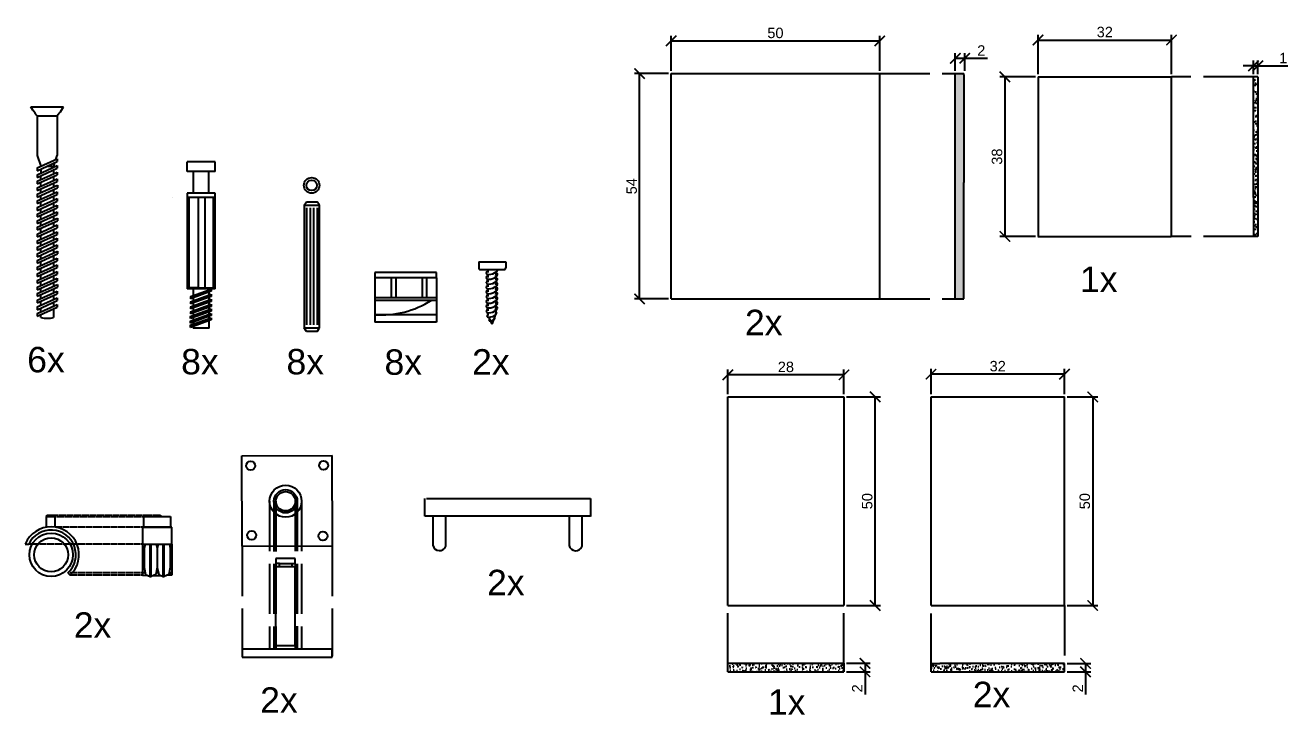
# Model space of a CAD drawing. Header units: inches. Extents: x 69 to 395, y 131 to 492.
# Drawn here: x 77.1 to 379.9, y 131.2 to 296.4 of the extents above; entities that cross this region are included whole.
import ezdxf

# ---------------------------------------------------------------- set-up
doc = ezdxf.new("R2010")
doc.units = ezdxf.units.IN
doc.header["$MEASUREMENT"] = 0
doc.linetypes.add('ACAD_ISO02W100', pattern=[15, 12, -3])
for name, color, linetype in [('Chiodi', 1, 'Continuous'), ('LINE', 3, 'ACAD_ISO02W100'), ('Oltedal', 7, 'Continuous'), ('Quote', 4, 'Continuous')]:
    doc.layers.add(name, color=color, linetype=linetype)
doc.styles.get("Standard").update_dxf_attribs({"font": 'Arial.ttf'})
doc.dimstyles.new('ISO-25', dxfattribs={"dimtxt": 2.5, "dimasz": 2.5, "dimexe": 1.25, "dimexo": 0.625, "dimtad": 1, "dimdec": 0, "dimtxsty": 'Standard', "dimblk": 'ARCHTICK', "dimblk1": 'ARCHTICK', "dimblk2": 'ARCHTICK', "dimcen": 2.5, "dimadec": 0, "dimazin": 0, "dimtfac": 1, "dimtdec": 0, "dimtmove": 0, "dimatfit": 3, "dimfxl": 1, "dimarcsym": 1})
pattern_1 = [(50, (0, 0), (2.1517805, -0.1882564), [0.225, -2.475]), (355, (0, 0), (-0.416254, 2.256576), [0.18, -1.98]), (100.45144, (0.1793, -0.0157), (1.735527, 2.06832), [0.191221, -2.103426]), (46.1842, (0, 0.6), (3.201724, -0.496558), [0.3375, -3.7125]), (96.6356, (0.2668, 0.5586), (2.803986, 2.922356), [0.28683, -3.155141]), (351.1842, (0, 0.6), (2.803986, 2.922356), [0.27, -2.97]), (21, (0.3, 0.45), (1.790721, -1.207857), [0.225, -2.475]), (326, (0.3, 0.45), (0.729946, 2.17545), [0.18, -1.98]), (71.45144, (0.4492, 0.3493), (2.520667, 0.967593), [0.191221, -2.103426]), (37.5, (0, 0), (0.0364796, 0.9986816), [0, -1.956, 0, -2.01, 0, -1.9875]), (7.5, (0, 0), (0.7892086, 1.1832351), [0, -1.146, 0, -1.911, 0, -0.7575]), (327.5, (-0.669, 0), (1.6014673, -0.0676646), [0, -0.75, 0, -2.34, 0, -3.105]), (317.5, (-0.969, 0), (1.7495585, 0.300315), [0, -0.975, 0, -1.554, 0, -2.205])]

# ---------------------------------------------------------------- blocks, each defined once
blk = doc.blocks.new('_ArchTick')
at = {"color": 0, "linetype": 'ByBlock', "const_width": 0.15}
blk.add_lwpolyline([(-0.5, -0.5), (0.5, 0.5)], dxfattribs=at)
blk = doc.blocks.new('*D107')
at = {"layer": 'Defpoints', "color": 0, "transparency": 16777216}
for p in [(372.68, 286.72), (371.65, 284.09), (372.68, 284.09)]:
    blk.add_point(p, dxfattribs=at)
at = {"layer": 'Quote', "color": 0, "lineweight": -2, "transparency": 16777216}
for p, q in [((371.65, 284.72), (371.65, 287.97)), ((372.68, 284.72), (372.68, 287.97)), ((371.65, 286.72), (369.15, 286.72)), ((371.65, 286.72), (372.68, 286.72)), ((372.68, 286.72), (379.85, 286.72))]:
    blk.add_line(p, q, dxfattribs=at)
at = {"layer": 'Quote', "color": 0, "lineweight": -2, "transparency": 16777216, "xscale": 2.5, "yscale": 2.5, "zscale": 2.5}
blk.add_blockref('_ArchTick', (371.65, 286.72), dxfattribs=at)
at = {"layer": 'Quote', "color": 0, "lineweight": -2, "transparency": 16777216, "xscale": 2.5, "yscale": 2.5, "zscale": 2.5, "rotation": 180}
blk.add_blockref('_ArchTick', (372.68, 286.72), dxfattribs=at)
at = {"layer": 'Quote', "color": 0, "transparency": 16777216, "insert": (378.76, 288.6), "char_height": 2.5, "attachment_point": 5}
blk.add_mtext('1', dxfattribs=at)
blk = doc.blocks.new('*D108')
at = {"layer": 'Defpoints', "color": 0, "transparency": 16777216}
for p in [(273.44, 143.54), (273.44, 141.49), (278.49, 141.49)]:
    blk.add_point(p, dxfattribs=at)
at = {"layer": 'Quote', "color": 0, "lineweight": -2, "transparency": 16777216}
for p, q in [((274.06, 143.54), (279.74, 143.54)), ((278.49, 143.54), (278.49, 141.49)), ((274.06, 141.49), (279.74, 141.49)), ((278.49, 141.49), (278.49, 136.06))]:
    blk.add_line(p, q, dxfattribs=at)
at = {"layer": 'Quote', "color": 0, "lineweight": -2, "transparency": 16777216, "xscale": 2.5, "yscale": 2.5, "zscale": 2.5}
for p, rotation in [((278.49, 143.54), 90), ((278.49, 141.49), 270)]:
    blk.add_blockref('_ArchTick', p, dxfattribs=dict(at, rotation=rotation))
at = {"layer": 'Quote', "color": 0, "transparency": 16777216, "insert": (276.62, 137.52), "char_height": 2.5, "attachment_point": 5, "rotation": 90}
blk.add_mtext('2', dxfattribs=at)
blk = doc.blocks.new('*D109')
at = {"layer": 'Defpoints', "color": 0, "transparency": 16777216}
for p in [(326.31, 143.51), (326.31, 141.49), (331.37, 141.49)]:
    blk.add_point(p, dxfattribs=at)
at = {"layer": 'Quote', "color": 0, "lineweight": -2, "transparency": 16777216}
for p, q in [((326.93, 143.51), (332.62, 143.51)), ((331.37, 143.51), (331.37, 141.49)), ((326.93, 141.49), (332.62, 141.49)), ((331.37, 141.49), (331.37, 136.06))]:
    blk.add_line(p, q, dxfattribs=at)
at = {"layer": 'Quote', "color": 0, "lineweight": -2, "transparency": 16777216, "xscale": 2.5, "yscale": 2.5, "zscale": 2.5}
for p, rotation in [((331.37, 143.51), 90), ((331.37, 141.49), 270)]:
    blk.add_blockref('_ArchTick', p, dxfattribs=dict(at, rotation=rotation))
at = {"layer": 'Quote', "color": 0, "transparency": 16777216, "insert": (329.5, 137.52), "char_height": 2.5, "attachment_point": 5, "rotation": 90}
blk.add_mtext('2', dxfattribs=at)
blk = doc.blocks.new('*D110')
at = {"layer": 'Defpoints', "color": 0, "transparency": 16777216}
for p in [(273.44, 207.39), (280.91, 207.39), (273.44, 157.39)]:
    blk.add_point(p, dxfattribs=at)
at = {"layer": 'Quote', "color": 0, "lineweight": -2, "transparency": 16777216}
for p, q in [((274.06, 207.39), (282.16, 207.39)), ((280.91, 157.39), (280.91, 207.39)), ((274.06, 157.39), (282.16, 157.39))]:
    blk.add_line(p, q, dxfattribs=at)
at = {"layer": 'Quote', "color": 0, "lineweight": -2, "transparency": 16777216, "xscale": 2.5, "yscale": 2.5, "zscale": 2.5}
for p, rotation in [((280.91, 207.39), 90), ((280.91, 157.39), 270)]:
    blk.add_blockref('_ArchTick', p, dxfattribs=dict(at, rotation=rotation))
at = {"layer": 'Quote', "color": 0, "transparency": 16777216, "insert": (279.02, 182.39), "char_height": 2.5, "attachment_point": 5, "rotation": 90}
blk.add_mtext('50', dxfattribs=at)
blk = doc.blocks.new('*D111')
at = {"layer": 'Defpoints', "color": 0, "transparency": 16777216}
for p in [(326.31, 207.39), (326.31, 157.39), (333.08, 157.39)]:
    blk.add_point(p, dxfattribs=at)
at = {"layer": 'Quote', "color": 0, "lineweight": -2, "transparency": 16777216}
for p, q in [((326.93, 207.39), (334.33, 207.39)), ((333.08, 207.39), (333.08, 157.39)), ((326.93, 157.39), (334.33, 157.39))]:
    blk.add_line(p, q, dxfattribs=at)
at = {"layer": 'Quote', "color": 0, "lineweight": -2, "transparency": 16777216, "xscale": 2.5, "yscale": 2.5, "zscale": 2.5}
for p, rotation in [((333.08, 207.39), 90), ((333.08, 157.39), 270)]:
    blk.add_blockref('_ArchTick', p, dxfattribs=dict(at, rotation=rotation))
at = {"layer": 'Quote', "color": 0, "transparency": 16777216, "insert": (331.19, 182.39), "char_height": 2.5, "attachment_point": 5, "rotation": 90}
blk.add_mtext('50', dxfattribs=at)
blk = doc.blocks.new('*D112')
at = {"layer": 'Defpoints', "color": 0, "transparency": 16777216}
for p in [(245.58, 212.67), (245.58, 207.39), (273.44, 207.39)]:
    blk.add_point(p, dxfattribs=at)
at = {"layer": 'Quote', "color": 0, "lineweight": -2, "transparency": 16777216}
for p, q in [((245.58, 208.01), (245.58, 213.92)), ((273.44, 212.67), (245.58, 212.67)), ((273.44, 208.01), (273.44, 213.92))]:
    blk.add_line(p, q, dxfattribs=at)
at = {"layer": 'Quote', "color": 0, "lineweight": -2, "transparency": 16777216, "xscale": 2.5, "yscale": 2.5, "zscale": 2.5, "rotation": 180}
blk.add_blockref('_ArchTick', (245.58, 212.67), dxfattribs=at)
at = {"layer": 'Quote', "color": 0, "lineweight": -2, "transparency": 16777216, "xscale": 2.5, "yscale": 2.5, "zscale": 2.5}
blk.add_blockref('_ArchTick', (273.44, 212.67), dxfattribs=at)
at = {"layer": 'Quote', "color": 0, "transparency": 16777216, "insert": (259.51, 214.56), "char_height": 2.5, "attachment_point": 5}
blk.add_mtext('28', dxfattribs=at)
blk = doc.blocks.new('*D113')
at = {"layer": 'Defpoints', "color": 0, "transparency": 16777216}
for p in [(294.31, 212.84), (294.31, 207.39), (326.31, 207.39)]:
    blk.add_point(p, dxfattribs=at)
at = {"layer": 'Quote', "color": 0, "lineweight": -2, "transparency": 16777216}
for p, q in [((294.31, 208.01), (294.31, 214.09)), ((326.31, 212.84), (294.31, 212.84)), ((326.31, 208.01), (326.31, 214.09))]:
    blk.add_line(p, q, dxfattribs=at)
at = {"layer": 'Quote', "color": 0, "lineweight": -2, "transparency": 16777216, "xscale": 2.5, "yscale": 2.5, "zscale": 2.5, "rotation": 180}
blk.add_blockref('_ArchTick', (294.31, 212.84), dxfattribs=at)
at = {"layer": 'Quote', "color": 0, "lineweight": -2, "transparency": 16777216, "xscale": 2.5, "yscale": 2.5, "zscale": 2.5}
blk.add_blockref('_ArchTick', (326.31, 212.84), dxfattribs=at)
at = {"layer": 'Quote', "color": 0, "transparency": 16777216, "insert": (310.31, 214.74), "char_height": 2.5, "attachment_point": 5}
blk.add_mtext('32', dxfattribs=at)
blk = doc.blocks.new('*D114')
at = {"layer": 'Defpoints', "color": 0, "transparency": 16777216}
for p in [(302.4, 288.53), (300.13, 284.88), (302.4, 284.88)]:
    blk.add_point(p, dxfattribs=at)
at = {"layer": 'Quote', "color": 0, "lineweight": -2, "transparency": 16777216}
for p, q in [((300.13, 285.51), (300.13, 289.78)), ((300.13, 288.53), (302.4, 288.53)), ((302.4, 285.51), (302.4, 289.78)), ((302.4, 288.53), (307.82, 288.53))]:
    blk.add_line(p, q, dxfattribs=at)
at = {"layer": 'Quote', "color": 0, "lineweight": -2, "transparency": 16777216, "xscale": 2.5, "yscale": 2.5, "zscale": 2.5, "rotation": 180}
blk.add_blockref('_ArchTick', (300.13, 288.53), dxfattribs=at)
at = {"layer": 'Quote', "color": 0, "lineweight": -2, "transparency": 16777216, "xscale": 2.5, "yscale": 2.5, "zscale": 2.5}
blk.add_blockref('_ArchTick', (302.4, 288.53), dxfattribs=at)
at = {"layer": 'Quote', "color": 0, "transparency": 16777216, "insert": (306.36, 290.4), "char_height": 2.5, "attachment_point": 5}
blk.add_mtext('2', dxfattribs=at)
blk = doc.blocks.new('*D115')
at = {"layer": 'Defpoints', "color": 0, "transparency": 16777216}
for p in [(224.43, 284.88), (232, 284.88), (232, 230.88)]:
    blk.add_point(p, dxfattribs=at)
at = {"layer": 'Quote', "color": 0, "lineweight": -2, "transparency": 16777216}
for p, q in [((231.37, 284.88), (223.18, 284.88)), ((224.43, 230.88), (224.43, 284.88)), ((231.37, 230.88), (223.18, 230.88))]:
    blk.add_line(p, q, dxfattribs=at)
at = {"layer": 'Quote', "color": 0, "lineweight": -2, "transparency": 16777216, "xscale": 2.5, "yscale": 2.5, "zscale": 2.5}
for p, rotation in [((224.43, 284.88), 90), ((224.43, 230.88), 270)]:
    blk.add_blockref('_ArchTick', p, dxfattribs=dict(at, rotation=rotation))
at = {"layer": 'Quote', "color": 0, "transparency": 16777216, "insert": (222.54, 257.88), "char_height": 2.5, "attachment_point": 5, "rotation": 90}
blk.add_mtext('54', dxfattribs=at)
blk = doc.blocks.new('*D116')
at = {"layer": 'Defpoints', "color": 0, "transparency": 16777216}
for p in [(282, 292.7), (232, 284.88), (282, 284.88)]:
    blk.add_point(p, dxfattribs=at)
at = {"layer": 'Quote', "color": 0, "lineweight": -2, "transparency": 16777216}
for p, q in [((232, 285.51), (232, 293.95)), ((282, 285.51), (282, 293.95)), ((232, 292.7), (282, 292.7))]:
    blk.add_line(p, q, dxfattribs=at)
at = {"layer": 'Quote', "color": 0, "lineweight": -2, "transparency": 16777216, "xscale": 2.5, "yscale": 2.5, "zscale": 2.5, "rotation": 180}
blk.add_blockref('_ArchTick', (232, 292.7), dxfattribs=at)
at = {"layer": 'Quote', "color": 0, "lineweight": -2, "transparency": 16777216, "xscale": 2.5, "yscale": 2.5, "zscale": 2.5}
blk.add_blockref('_ArchTick', (282, 292.7), dxfattribs=at)
at = {"layer": 'Quote', "color": 0, "transparency": 16777216, "insert": (257, 294.59), "char_height": 2.5, "attachment_point": 5}
blk.add_mtext('50', dxfattribs=at)
blk = doc.blocks.new('*D117')
at = {"layer": 'Defpoints', "color": 0, "transparency": 16777216}
for p in [(351.98, 292.91), (319.98, 284.09), (351.98, 284.09)]:
    blk.add_point(p, dxfattribs=at)
at = {"layer": 'Quote', "color": 0, "lineweight": -2, "transparency": 16777216}
for p, q in [((319.98, 284.72), (319.98, 294.16)), ((351.98, 284.72), (351.98, 294.16)), ((319.98, 292.91), (351.98, 292.91))]:
    blk.add_line(p, q, dxfattribs=at)
at = {"layer": 'Quote', "color": 0, "lineweight": -2, "transparency": 16777216, "xscale": 2.5, "yscale": 2.5, "zscale": 2.5, "rotation": 180}
blk.add_blockref('_ArchTick', (319.98, 292.91), dxfattribs=at)
at = {"layer": 'Quote', "color": 0, "lineweight": -2, "transparency": 16777216, "xscale": 2.5, "yscale": 2.5, "zscale": 2.5}
blk.add_blockref('_ArchTick', (351.98, 292.91), dxfattribs=at)
at = {"layer": 'Quote', "color": 0, "transparency": 16777216, "insert": (335.98, 294.81), "char_height": 2.5, "attachment_point": 5}
blk.add_mtext('32', dxfattribs=at)
blk = doc.blocks.new('*D118')
at = {"layer": 'Defpoints', "color": 0, "transparency": 16777216}
for p in [(319.98, 284.09), (312.03, 245.85), (319.98, 245.85)]:
    blk.add_point(p, dxfattribs=at)
at = {"layer": 'Quote', "color": 0, "lineweight": -2, "transparency": 16777216}
for p, q in [((319.36, 284.09), (310.78, 284.09)), ((312.03, 284.09), (312.03, 245.85)), ((319.36, 245.85), (310.78, 245.85))]:
    blk.add_line(p, q, dxfattribs=at)
at = {"layer": 'Quote', "color": 0, "lineweight": -2, "transparency": 16777216, "xscale": 2.5, "yscale": 2.5, "zscale": 2.5}
for p, rotation in [((312.03, 284.09), 90), ((312.03, 245.85), 270)]:
    blk.add_blockref('_ArchTick', p, dxfattribs=dict(at, rotation=rotation))
at = {"layer": 'Quote', "color": 0, "transparency": 16777216, "insert": (310.14, 264.97), "char_height": 2.5, "attachment_point": 5, "rotation": 90}
blk.add_mtext('38', dxfattribs=at)

msp = doc.modelspace()

# ---------------------------------------------------------------- hatches: boundary and pattern name
h = msp.add_hatch()
h.set_pattern_fill('AR-CONC', color=256, scale=0.3)
h.set_pattern_definition(pattern_1)
h.paths.add_polyline_path([(302.19, 258.74), (302.19, 284.53), (302.19, 284.88), (300.13, 284.88), (300.13, 258.74), (300.13, 230.88), (302.19, 230.88)])
h = msp.add_hatch()
h.set_pattern_fill('AR-CONC', color=256, scale=0.3)
h.set_pattern_definition(pattern_1)
h.paths.add_polyline_path([(273.44, 143.54), (245.58, 143.54), (245.58, 141.49), (273.44, 141.49)])
h = msp.add_hatch()
h.set_pattern_fill('AR-CONC', color=256, scale=0.3)
h.set_pattern_definition(pattern_1)
h.paths.add_polyline_path([(326.31, 143.51), (324.25, 143.51), (296.42, 143.51), (294.31, 143.51), (294.31, 141.49), (326.31, 141.49)])
at = {"layer": 'Oltedal'}
h = msp.add_hatch(dxfattribs=at)
h.set_pattern_fill('AR-CONC', color=256, scale=0.3)
h.set_pattern_definition(pattern_1)
h.paths.add_polyline_path([(372.68, 284.09), (371.65, 284.09), (371.66, 255.18), (371.66, 245.86), (372.68, 245.86), (372.68, 255.18)])

# ---------------------------------------------------------------- linework, layer by layer
for p, q in [((372.68, 284.09), (371.65, 284.09)), ((371.66, 255.18), (371.66, 245.86)), ((372.68, 255.18), (372.68, 245.86)), ((372.68, 245.86), (371.66, 245.86)), ((107.96, 178.69), (107.96, 179.01)), ((105.91, 165.19), (105.24, 165.19)), ((245.58, 141.49), (245.58, 143.54))]:
    msp.add_line(p, q)
at = {"layer": 'Chiodi'}
for p, q in [((78.47, 276.9), (86.3, 276.9)), ((79.97, 274.76), (79.97, 265.24)), ((79.97, 274.76), (84.8, 274.76)), ((84.8, 274.76), (84.8, 265.24)), ((79.97, 265.24), (80.86, 262.64)), ((79.97, 262.25), (84.8, 264.42)), ((79.97, 261.6), (84.8, 263.77)), ((83.93, 262.64), (84.22, 263.51)), ((84.48, 264.28), (84.8, 265.24)), ((84.8, 264.42), (84.8, 263.77)), ((122.63, 263.72), (115.96, 263.72)), ((115.96, 261.42), (115.96, 263.72)), ((122.63, 261.42), (122.63, 263.72)), ((79.97, 260.63), (84.8, 262.81)), ((79.97, 262.25), (79.97, 262.25)), ((79.97, 262.25), (79.97, 261.6)), ((79.97, 259.98), (84.8, 262.16)), ((79.97, 259.06), (84.8, 261.24)), ((79.97, 260.63), (79.97, 259.98)), ((79.97, 258.41), (84.8, 260.59)), ((80.86, 262), (80.86, 261.03)), ((80.86, 259.46), (80.86, 260.38)), ((82.29, 262.64), (83.93, 262.64)), ((83.93, 262.64), (83.92, 262.42)), ((83.92, 261.77), (83.92, 260.84)), ((84.8, 262.81), (84.8, 262.16)), ((84.8, 261.23), (84.8, 260.59)), ((122.63, 261.42), (115.96, 261.42)), ((117.45, 256.24), (117.45, 261.42)), ((121.14, 256.23), (121.14, 261.42)), ((79.97, 257.46), (84.8, 259.64)), ((79.97, 259.06), (79.97, 258.41)), ((79.97, 256.81), (84.8, 258.99)), ((79.97, 257.46), (79.97, 256.81)), ((79.98, 255.93), (84.81, 258.11)), ((79.98, 255.28), (84.81, 257.46)), ((80.86, 257.86), (80.86, 258.81)), ((83.92, 260.19), (83.92, 259.25)), ((83.92, 258.6), (83.92, 257.71)), ((84.8, 259.64), (84.8, 258.99)), ((84.81, 258.11), (84.81, 257.46)), ((79.97, 254.35), (84.8, 256.53)), ((79.97, 253.7), (84.8, 255.88)), ((79.97, 252.74), (84.8, 254.92)), ((79.97, 254.35), (79.97, 253.7)), ((79.98, 255.93), (79.98, 255.28)), ((80.86, 256.33), (80.86, 257.21)), ((80.86, 254.75), (80.86, 255.68)), ((83.92, 257.06), (83.92, 256.13)), ((83.92, 255.48), (83.92, 254.52)), ((84.8, 256.53), (84.8, 255.88)), ((84.8, 254.91), (84.8, 254.27)), ((112.44, 255.16), (112.44, 255.16)), ((112.44, 255.16), (112.44, 255.16)), ((112.44, 255.16), (112.44, 255.16)), ((122.63, 256.23), (115.96, 256.23)), ((115.96, 256.23), (115.96, 233.26)), ((122.63, 255.16), (115.96, 255.16)), ((116.35, 255.17), (116.35, 233.53)), ((118.54, 255.17), (118.54, 233.53)), ((120.22, 233.53), (120.22, 255.16)), ((122.24, 233.53), (122.24, 255.16)), ((122.63, 233.26), (122.63, 256.23)), ((79.97, 252.09), (84.8, 254.27)), ((79.97, 251.16), (84.8, 253.34)), ((79.97, 252.74), (79.97, 252.09)), ((79.97, 250.52), (84.8, 252.69)), ((79.97, 249.57), (84.8, 251.75)), ((80.86, 253.14), (80.86, 254.1)), ((80.86, 251.56), (80.86, 252.49)), ((83.92, 253.87), (83.92, 252.95)), ((83.92, 252.3), (83.92, 251.35)), ((84.8, 253.34), (84.8, 252.69)), ((84.8, 251.74), (84.8, 251.1)), ((79.97, 251.16), (79.97, 250.52)), ((79.97, 248.92), (84.8, 251.1)), ((79.97, 249.57), (79.97, 248.92)), ((79.97, 246.41), (84.8, 248.59)), ((79.98, 248.04), (84.81, 250.21)), ((79.98, 247.39), (84.81, 249.56)), ((80.86, 249.97), (80.86, 250.92)), ((80.86, 248.43), (80.86, 249.32)), ((83.92, 250.7), (83.92, 249.82)), ((83.92, 249.17), (83.92, 248.2)), ((84.8, 248.59), (84.8, 247.94)), ((84.81, 250.21), (84.81, 249.56)), ((79.97, 245.77), (84.8, 247.94)), ((79.97, 244.8), (84.8, 246.98)), ((79.97, 246.41), (79.97, 245.77)), ((79.97, 244.15), (84.8, 246.33)), ((79.97, 243.23), (84.8, 245.41)), ((79.98, 248.04), (79.98, 247.39)), ((80.86, 246.81), (80.86, 247.78)), ((80.86, 245.2), (80.86, 246.17)), ((83.92, 247.55), (83.92, 246.58)), ((83.92, 245.93), (83.92, 245.01)), ((84.8, 246.98), (84.8, 246.33)), ((84.8, 245.4), (84.8, 244.76)), ((79.97, 244.8), (79.97, 244.15)), ((79.97, 242.58), (84.8, 244.76)), ((79.97, 241.63), (84.8, 243.81)), ((79.97, 243.23), (79.97, 242.58)), ((79.97, 240.98), (84.8, 243.16)), ((79.98, 240.1), (84.81, 242.28)), ((80.86, 243.63), (80.86, 244.55)), ((80.86, 242.03), (80.86, 242.98)), ((83.92, 244.36), (83.92, 243.41)), ((83.92, 242.76), (83.92, 241.88)), ((84.8, 243.81), (84.8, 243.16)), ((84.81, 242.27), (84.81, 241.63)), ((79.97, 241.63), (79.97, 240.98)), ((79.97, 238.48), (84.8, 240.66)), ((79.97, 237.83), (84.8, 240.01)), ((79.98, 239.45), (84.81, 241.63)), ((79.98, 240.1), (79.98, 239.45)), ((80.86, 240.49), (80.86, 241.38)), ((80.86, 238.88), (80.86, 239.85)), ((83.92, 241.23), (83.92, 240.26)), ((83.92, 239.61), (83.92, 238.65)), ((84.8, 240.65), (84.8, 240.01)), ((185.85, 239.78), (192.35, 239.78)), ((79.97, 236.86), (84.8, 239.04)), ((79.97, 238.48), (79.97, 237.83)), ((79.97, 236.22), (84.8, 238.39)), ((79.97, 235.29), (84.8, 237.47)), ((79.97, 236.86), (79.97, 236.22)), ((79.97, 234.64), (84.8, 236.82)), ((80.86, 237.26), (80.86, 238.23)), ((80.86, 235.69), (80.86, 236.61)), ((83.92, 238), (83.92, 237.07)), ((83.92, 236.42), (83.92, 235.48)), ((84.8, 239.04), (84.8, 238.39)), ((84.8, 237.47), (84.8, 236.82)), ((175.75, 237.16), (160.91, 237.16)), ((160.91, 237.16), (160.91, 235.94)), ((175.75, 235.94), (175.75, 237.16)), ((186.02, 237.88), (192.17, 237.88)), ((79.97, 233.69), (84.8, 235.87)), ((79.97, 235.29), (79.97, 234.64)), ((79.97, 233.05), (84.8, 235.22)), ((79.97, 233.69), (79.97, 233.05)), ((79.98, 232.16), (84.81, 234.34)), ((79.98, 231.51), (84.81, 233.69)), ((80.86, 234.09), (80.86, 235.04)), ((80.86, 232.56), (80.86, 233.44)), ((83.92, 234.83), (83.92, 233.94)), ((83.92, 233.29), (83.92, 232.32)), ((84.8, 235.87), (84.8, 235.22)), ((84.81, 234.34), (84.81, 233.69)), ((118.69, 233.53), (115.96, 233.53)), ((119.29, 233.26), (115.96, 233.26)), ((116.71, 231.41), (121.69, 233.2)), ((117.38, 233.27), (117.38, 223.85)), ((118.69, 233.53), (122.63, 233.53)), ((122.63, 233.26), (119.29, 233.26)), ((121.21, 223.85), (121.21, 233.26)), ((121.69, 233.2), (121.69, 232.7)), ((175.75, 235.94), (160.91, 235.94)), ((160.91, 235.94), (160.91, 225.27)), ((164.86, 235.92), (164.86, 231.1)), ((166.01, 235.92), (166.01, 231.1)), ((172.3, 235.91), (172.3, 231.09)), ((173.34, 235.91), (173.34, 231.09)), ((175.75, 235.94), (175.75, 225.27)), ((79.97, 230.54), (84.8, 232.72)), ((79.97, 229.89), (84.8, 232.07)), ((79.97, 228.93), (84.8, 231.1)), ((79.97, 230.54), (79.97, 229.89)), ((79.97, 228.28), (84.8, 230.45)), ((79.98, 232.16), (79.98, 231.51)), ((80.86, 230.94), (80.86, 231.91)), ((80.86, 229.32), (80.86, 230.29)), ((83.92, 231.67), (83.92, 230.71)), ((84.8, 232.72), (84.8, 232.07)), ((84.8, 231.1), (84.8, 230.45)), ((116.71, 230.18), (121.69, 231.97)), ((116.71, 231.41), (116.71, 230.9)), ((116.71, 228.99), (121.69, 230.78)), ((116.71, 230.18), (116.71, 229.67)), ((121.69, 232.7), (116.72, 230.9)), ((121.69, 231.47), (116.72, 229.67)), ((121.69, 230.28), (116.72, 228.49)), ((121.69, 231.97), (121.69, 231.47)), ((121.69, 230.78), (121.69, 230.28)), ((175.75, 231.1), (160.91, 231.1)), ((175.75, 230.52), (160.91, 230.52)), ((79.97, 227.35), (84.8, 229.53)), ((79.97, 228.93), (79.97, 228.28)), ((79.97, 226.71), (84.8, 228.88)), ((79.97, 227.35), (79.97, 226.71)), ((80.86, 227.75), (80.86, 228.68)), ((80.86, 226.42), (80.86, 227.11)), ((83.92, 230.06), (83.92, 229.14)), ((83.92, 228.49), (83.92, 226.42)), ((84.8, 229.53), (84.8, 228.88)), ((116.7, 226.66), (121.68, 228.45)), ((116.7, 225.57), (121.68, 227.36)), ((116.71, 229.67), (116.72, 229.67)), ((116.71, 228.99), (116.71, 228.48)), ((121.68, 227.95), (116.71, 226.15)), ((116.72, 227.79), (121.7, 229.58)), ((116.72, 227.79), (116.72, 227.28)), ((121.7, 229.08), (116.73, 227.29)), ((121.68, 228.45), (121.68, 227.95)), ((121.68, 227.36), (121.68, 226.86)), ((121.7, 229.58), (121.7, 229.08)), ((175.75, 227.09), (160.91, 227.09)), ((116.7, 226.66), (116.7, 226.15)), ((116.7, 224.55), (121.67, 226.34)), ((116.7, 225.57), (116.7, 225.06)), ((116.7, 224.55), (116.7, 224.04)), ((121.68, 226.86), (116.71, 225.06)), ((121.67, 225.84), (116.71, 224.05)), ((121.67, 226.34), (121.67, 225.84)), ((175.75, 225.27), (160.91, 225.27)), ((121.21, 223.85), (117.38, 223.85)), ((129.09, 193.28), (150.75, 193.3)), ((129.11, 171.64), (129.09, 193.28)), ((150.77, 171.66), (150.75, 193.3)), ((172.97, 178.78), (172.97, 183.04)), ((173.36, 183.04), (212.67, 183.02)), ((212.67, 183.02), (212.67, 178.76)), ((82.2, 176.2), (82.2, 178.69)), ((82.2, 178.69), (84.27, 178.69)), ((82.27, 179.01), (84.21, 179.01)), ((82.27, 178.69), (82.27, 179.01)), ((84.21, 179.01), (84.21, 178.69)), ((84.27, 176.2), (84.27, 178.69)), ((105.56, 176.2), (105.56, 178.69)), ((105.56, 178.69), (111.96, 178.69)), ((107.96, 179.01), (109.56, 179.01)), ((109.56, 179.01), (109.56, 178.69)), ((111.96, 178.69), (111.96, 176.2)), ((212.67, 178.78), (172.97, 178.78)), ((174.86, 178.76), (174.86, 171.82)), ((177.97, 171.64), (177.97, 178.78)), ((207.54, 178.74), (207.54, 171.8)), ((210.65, 171.62), (210.65, 178.76)), ((112.28, 176.2), (105.24, 176.2)), ((105.24, 176.2), (105.24, 172.12)), ((105.56, 176.2), (111.96, 176.2)), ((112.28, 172.12), (112.28, 176.2)), ((77.12, 172.11), (77.96, 172.12)), ((105.24, 172.12), (112.28, 172.12)), ((105.24, 172.12), (105.24, 164.63)), ((105.64, 171.22), (105.62, 166.49)), ((105.85, 172.12), (105.64, 171.22)), ((107.06, 164.35), (107.06, 172.12)), ((107.32, 164.35), (107.32, 172.12)), ((108.53, 172.12), (108.74, 171.22)), ((108.74, 171.22), (108.76, 166.49)), ((108.78, 171.22), (108.76, 166.49)), ((108.99, 172.12), (108.78, 171.22)), ((110.2, 164.35), (110.2, 172.12)), ((110.46, 164.35), (110.46, 172.12)), ((111.68, 172.12), (111.89, 171.22)), ((111.89, 171.22), (111.9, 166.49)), ((112.28, 172.12), (112.28, 164.63)), ((129.11, 171.64), (150.75, 171.66)), ((141.87, 168.63), (137.23, 168.63)), ((137.23, 168.63), (137.23, 167.48)), ((138.08, 167.48), (137.23, 167.48)), ((137.23, 147.71), (137.23, 166.68)), ((141.87, 166.68), (137.23, 166.68)), ((138.08, 166.68), (138.08, 167.48)), ((138.08, 167.48), (141.07, 167.48)), ((141.07, 167.48), (141.07, 166.68)), ((141.07, 167.48), (141.87, 167.48)), ((141.87, 167.48), (141.87, 168.63)), ((141.87, 147.71), (141.87, 166.68)), ((87.33, 165.19), (87.85, 164.63)), ((105.24, 164.63), (106.49, 164.62)), ((105.62, 166.49), (105.99, 164.86)), ((105.99, 164.86), (107.06, 164.35)), ((107.06, 164.35), (107.32, 164.35)), ((108.39, 164.86), (107.32, 164.35)), ((107.88, 164.62), (109.65, 164.61)), ((108.76, 166.49), (108.39, 164.86)), ((109.06, 165.19), (108.47, 165.19)), ((108.76, 166.49), (109.13, 164.86)), ((109.13, 164.86), (110.2, 164.35)), ((110.2, 164.35), (110.46, 164.35)), ((111.53, 164.86), (110.46, 164.35)), ((112.28, 164.63), (111.05, 164.63)), ((111.9, 166.49), (111.53, 164.86)), ((111.61, 165.19), (112.28, 165.19)), ((150.75, 146.92), (129.11, 146.92)), ((129.11, 146.92), (129.11, 145.02)), ((142.33, 147.71), (136.76, 147.71)), ((136.76, 147.71), (136.76, 146.92)), ((142.33, 146.92), (142.33, 147.71)), ((142.33, 146.92), (142.33, 146.92)), ((150.75, 145.02), (150.75, 146.92)), ((129.11, 145.02), (150.75, 145.02))]:
    msp.add_line(p, q, dxfattribs=at)
at = {"layer": 'Chiodi', "color": 1}
for p, q in [((143.96, 253.31), (144.59, 254.16)), ((143.96, 253.31), (147.7, 253.31)), ((143.96, 253.31), (143.96, 223.96)), ((144.59, 252.71), (144.59, 224.64)), ((145.42, 252.71), (145.42, 224.64)), ((146.25, 252.71), (146.25, 224.64)), ((147.7, 253.31), (147.09, 254.16)), ((147.09, 252.71), (147.09, 224.64)), ((147.7, 223.96), (147.7, 253.31)), ((144.59, 223.02), (143.96, 223.96)), ((143.96, 223.96), (147.7, 223.96)), ((147.09, 223.02), (144.59, 223.02)), ((147.09, 223.02), (147.7, 223.96))]:
    msp.add_line(p, q, dxfattribs=at)
at = {"layer": 'Chiodi', "color": 1, "linetype": 'Continuous'}
msp.add_line((144.59, 254.16), (147.09, 254.16), dxfattribs=at)
at = {"layer": 'Chiodi', "lineweight": 25}
for p, q in [((185.85, 239.78), (185.85, 238.3)), ((192.35, 239.78), (192.35, 238.3)), ((188.05, 237.83), (188.05, 237.16)), ((188.05, 236.72), (188.05, 236.02)), ((189.95, 237.3), (189.95, 236.59)), ((189.95, 236.15), (189.95, 235.45)), ((188.05, 235.58), (188.05, 234.87)), ((188.05, 234.43), (188.05, 233.73)), ((188.05, 233.29), (188.05, 232.58)), ((189.95, 235.01), (189.95, 234.3)), ((189.95, 233.86), (189.95, 233.16)), ((188.05, 232.14), (188.05, 231.44)), ((188.05, 231), (188.05, 230.29)), ((189.95, 232.72), (189.95, 232.01)), ((189.95, 231.57), (189.95, 230.86)), ((189.95, 230.42), (189.95, 229.72)), ((188.05, 229.85), (188.05, 229.15)), ((188.05, 228.71), (188.05, 228)), ((188.05, 227.56), (188.05, 226.86)), ((189.95, 229.28), (189.95, 228.57)), ((189.95, 228.13), (189.95, 227.43)), ((188.19, 226.51), (188.56, 225.75)), ((188.63, 225.6), (189, 224.85)), ((189.36, 225.82), (189, 224.85)), ((189.8, 226.99), (189.44, 226.02))]:
    msp.add_line(p, q, dxfattribs=at)
at = {"layer": 'Chiodi', "color": 1, "linetype": 'Continuous'}
for radius in [1.87, 1.25]:
    msp.add_circle((145.8, 258.08), radius, dxfattribs=at)
at = {"layer": 'Chiodi'}
for centre, radius in [((131.15, 190.88), 1.08), ((148.64, 190.95), 1.08), ((139.55, 182.37), 3.84), ((139.55, 182.37), 2.79), ((139.55, 182.37), 2.32), ((83.31, 169.55), 5.21), ((83.31, 169.55), 4.06), ((131.41, 174.24), 1.08), ((148.48, 174.03), 1.08)]:
    msp.add_circle(centre, radius, dxfattribs=at)
for centre, radius, start, end in [((162.42, 249.72), 22.68, 266.1903, 302.1172), ((82.39, 232.08), 5.86, 254.8385, 285.1615), ((83.31, 169.55), 6.7, 312.7548, 157.5394), ((83.31, 169.55), 5.93, 312.7548, 154.2337), ((176.44, 172.13), 1.6, 190.9523, 342.3177), ((209.12, 172.11), 1.6, 190.9523, 342.3177)]:
    msp.add_arc(centre, radius, start, end, dxfattribs=at)
for points in [[(79.97, 274.76), (79.49, 275.35), (78.47, 276.9)], [(84.8, 274.76), (85.28, 275.35), (86.3, 276.9)]]:
    msp.add_spline(points, degree=3, dxfattribs=at)
at = {"layer": 'Chiodi', "lineweight": 25}
for points in [[(185.85, 238.3), (185.85, 238.14), (185.91, 237.99), (186.02, 237.88)], [(187.97, 237.55), (187.84, 237.44), (187.73, 237.31), (187.66, 237.15)], [(187.97, 236.4), (187.84, 236.3), (187.73, 236.16), (187.66, 236.01)], [(188.05, 237.61), (188.02, 237.59), (188, 237.57), (187.97, 237.55)], [(188.05, 236.46), (188.02, 236.44), (188, 236.42), (187.97, 236.4)], [(188.29, 236.71), (188.92, 236.73), (189.53, 236.96), (190.03, 237.35)], [(188.29, 235.56), (188.92, 235.58), (189.53, 235.81), (190.03, 236.21)], [(189.94, 236.51), (189.95, 236.54), (189.95, 236.56), (189.95, 236.59)], [(190.2, 236.95), (190.12, 236.99), (190.04, 237.02), (189.95, 237.03)], [(190.03, 237.35), (190.16, 237.46), (190.26, 237.6), (190.33, 237.75)], [(190.03, 236.21), (190.16, 236.32), (190.26, 236.45), (190.33, 236.6)], [(192.17, 237.88), (192.29, 237.99), (192.35, 238.14), (192.35, 238.3)], [(187.97, 235.26), (187.84, 235.15), (187.73, 235.02), (187.66, 234.86)], [(187.97, 234.11), (187.84, 234), (187.73, 233.87), (187.66, 233.72)], [(188.05, 235.31), (188.02, 235.3), (188, 235.28), (187.97, 235.26)], [(188.05, 234.17), (188.02, 234.15), (188, 234.13), (187.97, 234.11)], [(188.29, 234.41), (188.92, 234.44), (189.53, 234.66), (190.03, 235.06)], [(188.29, 233.27), (188.92, 233.29), (189.53, 233.52), (190.03, 233.92)], [(189.94, 235.37), (189.95, 235.39), (189.95, 235.42), (189.95, 235.45)], [(189.94, 234.22), (189.95, 234.25), (189.95, 234.27), (189.95, 234.3)], [(189.94, 233.08), (189.95, 233.1), (189.95, 233.13), (189.95, 233.16)], [(190.2, 235.81), (190.12, 235.84), (190.04, 235.87), (189.95, 235.89)], [(190.2, 234.66), (190.12, 234.7), (190.04, 234.72), (189.95, 234.74)], [(190.2, 233.52), (190.12, 233.55), (190.04, 233.58), (189.95, 233.6)], [(190.03, 235.06), (190.16, 235.17), (190.26, 235.3), (190.33, 235.46)], [(190.03, 233.92), (190.16, 234.02), (190.26, 234.16), (190.33, 234.31)], [(190.03, 232.77), (190.16, 232.88), (190.26, 233.01), (190.33, 233.17)], [(187.97, 232.97), (187.84, 232.86), (187.73, 232.72), (187.66, 232.57)], [(187.97, 231.82), (187.84, 231.71), (187.73, 231.58), (187.66, 231.42)], [(187.97, 230.67), (187.84, 230.57), (187.73, 230.43), (187.66, 230.28)], [(188.05, 233.02), (188.02, 233), (188, 232.99), (187.97, 232.97)], [(188.05, 231.88), (188.02, 231.86), (188, 231.84), (187.97, 231.82)], [(188.05, 230.73), (188.02, 230.71), (188, 230.69), (187.97, 230.67)], [(188.29, 232.12), (188.92, 232.15), (189.53, 232.37), (190.03, 232.77)], [(188.29, 230.98), (188.92, 231), (189.53, 231.23), (190.03, 231.63)], [(188.29, 229.83), (188.92, 229.85), (189.53, 230.08), (190.03, 230.48)], [(189.94, 231.93), (189.95, 231.96), (189.95, 231.98), (189.95, 232.01)], [(189.94, 230.79), (189.95, 230.81), (189.95, 230.84), (189.95, 230.86)], [(190.2, 232.37), (190.12, 232.41), (190.04, 232.43), (189.95, 232.45)], [(190.2, 231.22), (190.12, 231.26), (190.04, 231.29), (189.95, 231.3)], [(190.2, 230.08), (190.12, 230.12), (190.04, 230.14), (189.95, 230.16)], [(190.03, 231.63), (190.16, 231.73), (190.26, 231.87), (190.33, 232.02)], [(190.03, 230.48), (190.16, 230.59), (190.26, 230.72), (190.33, 230.88)], [(187.97, 229.53), (187.84, 229.42), (187.73, 229.29), (187.66, 229.13)], [(187.97, 228.38), (187.84, 228.28), (187.73, 228.14), (187.66, 227.99)], [(188.05, 227.16), (187.96, 227.08), (187.9, 226.99), (187.85, 226.88)], [(188.05, 229.59), (188.02, 229.57), (188, 229.55), (187.97, 229.53)], [(188.05, 228.44), (188.02, 228.42), (188, 228.4), (187.97, 228.38)], [(188.29, 228.69), (188.92, 228.71), (189.53, 228.94), (190.03, 229.34)], [(188.29, 227.54), (188.92, 227.56), (189.53, 227.79), (190.03, 228.19)], [(188.38, 226.5), (188.93, 226.52), (189.46, 226.71), (189.88, 227.06)], [(189.72, 228.22), (189.81, 228.29), (189.89, 228.39), (189.94, 228.5)], [(189.88, 227.06), (190, 227.15), (190.09, 227.26), (190.15, 227.4)], [(189.94, 229.64), (189.95, 229.67), (189.95, 229.69), (189.95, 229.72)], [(189.94, 228.5), (189.95, 228.52), (189.95, 228.55), (189.95, 228.57)], [(189.94, 227.35), (189.95, 227.38), (189.95, 227.4), (189.95, 227.43)], [(190.2, 228.93), (190.12, 228.97), (190.04, 229), (189.95, 229.01)], [(190.04, 227.7), (190.01, 227.71), (189.98, 227.72), (189.95, 227.73)], [(190.03, 229.34), (190.16, 229.44), (190.26, 229.58), (190.33, 229.73)], [(190.03, 228.19), (190.16, 228.3), (190.26, 228.43), (190.33, 228.59)], [(188.44, 226.01), (188.38, 225.96), (188.34, 225.9), (188.31, 225.83)], [(188.38, 225.65), (188.45, 225.62), (188.53, 225.6), (188.61, 225.6)], [(188.61, 225.6), (188.61, 225.6), (188.63, 225.6), (188.63, 225.6)], [(188.63, 225.6), (188.96, 225.61), (189.27, 225.73), (189.53, 225.94)], [(189.37, 225.95), (189.4, 225.97), (189.42, 225.99), (189.44, 226.02)], [(189.53, 225.94), (189.6, 225.99), (189.65, 226.06), (189.69, 226.14)], [(189.62, 226.32), (189.6, 226.33), (189.58, 226.34), (189.56, 226.35)]]:
    msp.add_open_spline(points, degree=3, dxfattribs=at)
for points in [[(187.66, 237.15), (187.65, 237.12), (187.64, 237.08), (187.64, 237.04), (187.64, 236.94), (187.7, 236.85), (187.79, 236.8)], [(187.79, 236.8), (187.94, 236.74), (188.09, 236.71), (188.25, 236.71), (188.26, 236.71), (188.27, 236.71), (188.29, 236.71)], [(190.33, 236.6), (190.35, 236.64), (190.36, 236.68), (190.36, 236.71), (190.36, 236.82), (190.3, 236.91), (190.2, 236.95)], [(190.33, 237.75), (190.35, 237.78), (190.36, 237.82), (190.36, 237.86), (190.36, 237.87), (190.36, 237.89), (190.35, 237.9)], [(187.66, 236.01), (187.65, 235.97), (187.64, 235.94), (187.64, 235.9), (187.64, 235.79), (187.7, 235.7), (187.79, 235.66)], [(187.66, 234.86), (187.65, 234.83), (187.64, 234.79), (187.64, 234.75), (187.64, 234.65), (187.7, 234.56), (187.79, 234.51)], [(187.66, 233.72), (187.65, 233.68), (187.64, 233.64), (187.64, 233.61), (187.64, 233.5), (187.7, 233.41), (187.79, 233.37)], [(187.79, 235.66), (187.94, 235.59), (188.09, 235.56), (188.25, 235.56), (188.26, 235.56), (188.27, 235.56), (188.29, 235.56)], [(187.79, 234.51), (187.94, 234.45), (188.09, 234.41), (188.25, 234.41), (188.26, 234.41), (188.27, 234.41), (188.29, 234.41)], [(187.79, 233.37), (187.94, 233.3), (188.09, 233.27), (188.25, 233.27), (188.26, 233.27), (188.27, 233.27), (188.29, 233.27)], [(190.33, 235.46), (190.35, 235.49), (190.36, 235.53), (190.36, 235.57), (190.36, 235.67), (190.3, 235.76), (190.2, 235.81)], [(190.33, 234.31), (190.35, 234.35), (190.36, 234.38), (190.36, 234.42), (190.36, 234.53), (190.3, 234.62), (190.2, 234.66)], [(190.33, 233.17), (190.35, 233.2), (190.36, 233.24), (190.36, 233.28), (190.36, 233.38), (190.3, 233.47), (190.2, 233.52)], [(187.66, 232.57), (187.65, 232.54), (187.64, 232.5), (187.64, 232.46), (187.64, 232.36), (187.7, 232.27), (187.79, 232.22)], [(187.66, 231.42), (187.65, 231.39), (187.64, 231.35), (187.64, 231.32), (187.64, 231.21), (187.7, 231.12), (187.79, 231.08)], [(187.66, 230.28), (187.65, 230.25), (187.64, 230.21), (187.64, 230.17), (187.64, 230.07), (187.7, 229.97), (187.79, 229.93)], [(187.79, 232.22), (187.94, 232.16), (188.09, 232.12), (188.25, 232.12), (188.26, 232.12), (188.27, 232.12), (188.29, 232.12)], [(187.79, 231.08), (187.94, 231.01), (188.09, 230.98), (188.25, 230.98), (188.26, 230.98), (188.27, 230.98), (188.29, 230.98)], [(190.33, 232.02), (190.35, 232.06), (190.36, 232.09), (190.36, 232.13), (190.36, 232.23), (190.3, 232.33), (190.2, 232.37)], [(190.33, 230.88), (190.35, 230.91), (190.36, 230.95), (190.36, 230.99), (190.36, 231.09), (190.3, 231.18), (190.2, 231.22)], [(190.33, 229.73), (190.35, 229.77), (190.36, 229.8), (190.36, 229.84), (190.36, 229.94), (190.3, 230.04), (190.2, 230.08)], [(187.66, 229.13), (187.65, 229.1), (187.64, 229.06), (187.64, 229.02), (187.64, 228.92), (187.7, 228.83), (187.79, 228.79)], [(187.66, 227.99), (187.65, 227.95), (187.64, 227.92), (187.64, 227.88), (187.64, 227.78), (187.7, 227.68), (187.79, 227.64)], [(187.79, 229.93), (187.94, 229.87), (188.09, 229.83), (188.25, 229.83), (188.26, 229.83), (188.27, 229.83), (188.29, 229.83)], [(187.79, 228.79), (187.94, 228.72), (188.09, 228.69), (188.25, 228.69), (188.26, 228.69), (188.27, 228.69), (188.29, 228.69)], [(187.79, 227.64), (187.94, 227.58), (188.09, 227.54), (188.25, 227.54), (188.26, 227.54), (188.27, 227.54), (188.29, 227.54)], [(190.15, 227.4), (190.16, 227.43), (190.17, 227.46), (190.17, 227.49), (190.17, 227.58), (190.12, 227.66), (190.04, 227.7)], [(190.33, 228.59), (190.35, 228.62), (190.36, 228.66), (190.36, 228.7), (190.36, 228.8), (190.3, 228.89), (190.2, 228.93)], [(187.85, 226.88), (187.84, 226.85), (187.83, 226.82), (187.83, 226.79), (187.83, 226.7), (187.88, 226.62), (187.96, 226.58)], [(187.96, 226.58), (188.08, 226.53), (188.22, 226.5), (188.35, 226.5), (188.36, 226.5), (188.37, 226.5), (188.38, 226.5)], [(188.31, 225.83), (188.3, 225.82), (188.3, 225.8), (188.3, 225.78), (188.3, 225.72), (188.33, 225.67), (188.37, 225.65)], [(189.69, 226.14), (189.7, 226.16), (189.7, 226.18), (189.7, 226.2), (189.7, 226.25), (189.67, 226.3), (189.62, 226.32)]]:
    msp.add_open_spline(points, degree=3, knots=[0, 0, 0, 0, 1, 1, 1, 2, 2, 2, 2], dxfattribs=at)
at = {"layer": 'LINE'}
for p, q in [((282, 284.88), (300.13, 284.88)), ((371.65, 284.09), (351.98, 284.09)), ((371.66, 245.86), (351.98, 245.85)), ((282, 230.88), (302.19, 230.88)), ((135.68, 182.39), (135.68, 146.92)), ((136.76, 182.37), (136.76, 146.92)), ((137.23, 182.36), (137.23, 146.92)), ((141.87, 182.4), (141.87, 146.92)), ((142.33, 182.41), (142.33, 146.92)), ((143.39, 182.38), (143.39, 146.92)), ((129.11, 171.64), (129.11, 145.02)), ((150.75, 171.66), (150.75, 145.22)), ((245.58, 143.54), (245.58, 157.39)), ((273.44, 143.54), (273.44, 157.39)), ((294.31, 143.51), (294.31, 157.39)), ((326.31, 157.39), (326.31, 143.51))]:
    msp.add_line(p, q, dxfattribs=at)
at = {"layer": 'LINE', "ltscale": 0.03}
for p, q in [((84.21, 179.01), (107.96, 179.01)), ((84.27, 178.69), (105.56, 178.69)), ((105.24, 176.2), (84.27, 176.2)), ((105.24, 172.12), (77.96, 172.12)), ((105.24, 165.19), (87.33, 165.19)), ((105.24, 164.63), (87.85, 164.63))]:
    msp.add_line(p, q, dxfattribs=at)
at = {"layer": 'Oltedal'}
for p, q in [((232, 230.88), (232, 284.88)), ((232, 284.88), (282, 284.88)), ((282, 230.88), (282, 284.88)), ((300.13, 258.74), (300.13, 284.88)), ((300.13, 284.88), (302.19, 284.88)), ((302.19, 284.53), (302.19, 284.88)), ((302.19, 284.53), (302.19, 258.74)), ((319.98, 284.09), (351.98, 284.09)), ((319.98, 284.09), (319.98, 245.85)), ((351.98, 245.85), (351.98, 284.09)), ((371.66, 255.18), (371.65, 284.09)), ((372.68, 284.09), (372.68, 255.18)), ((300.13, 230.88), (300.13, 258.74)), ((302.19, 230.88), (302.19, 258.74)), ((319.89, 245.85), (351.89, 245.85)), ((232, 230.88), (282, 230.88)), ((245.58, 157.39), (245.58, 207.39)), ((245.58, 207.39), (273.44, 207.39)), ((273.44, 207.39), (273.44, 157.39)), ((294.31, 157.39), (294.31, 207.39)), ((294.31, 207.39), (326.31, 207.39)), ((326.31, 157.39), (326.31, 207.39)), ((245.58, 157.39), (273.44, 157.39)), ((294.31, 157.39), (326.31, 157.39)), ((245.58, 143.54), (273.44, 143.54)), ((273.44, 141.49), (273.44, 143.54)), ((273.44, 143.54), (273.44, 141.49)), ((294.31, 141.49), (294.31, 143.51)), ((294.31, 143.51), (296.42, 143.51)), ((324.25, 143.51), (296.42, 143.51)), ((326.31, 143.51), (324.25, 143.51)), ((326.31, 141.49), (326.31, 143.51)), ((245.58, 141.49), (273.44, 141.49)), ((294.31, 141.49), (326.31, 141.49))]:
    msp.add_line(p, q, dxfattribs=at)

# ---------------------------------------------------------------- texts
at = {"char_height": 6.1, "attachment_point": 1}
for s, insert in [('2x', (249.7, 228.27)), ('6x', (77.58, 219.37)), ('8x', (114.5, 218.88)), ('8x', (139.76, 218.88)), ('8x', (163.26, 218.78)), ('2x', (184.26, 218.82)), ('2x', (187.85, 165.95)), ('2x', (88.75, 155.76)), ('2x', (133.45, 137.79)), ('1x', (255.19, 137.31)), ('2x', (304.32, 139.12))]:
    msp.add_mtext_dynamic_manual_height_columns(s, width=12.7421, gutter_width=1, heights=[0], dxfattribs=dict(at, insert=insert))
at = {"layer": 'Quote', "insert": (330.02, 238.62), "char_height": 6.1, "attachment_point": 1}
msp.add_mtext_dynamic_manual_height_columns('1x', width=12.7421, gutter_width=1, heights=[0], dxfattribs=at)

# ---------------------------------------------------------------- dimensions: what is measured, and where the dimension line sits
at = {"layer": 'Quote'}
for base, p1, p2, picture, middle in [((282, 292.7), (232, 284.88), (282, 284.88), '*D116', (257, 294.59)), ((351.98, 292.91), (319.98, 284.09), (351.98, 284.09), '*D117', (335.98, 294.81)), ((302.4, 288.53), (300.13, 284.88), (302.4, 284.88), '*D114', (306.36, 290.4)), ((372.68, 286.72), (371.65, 284.09), (372.68, 284.09), '*D107', (378.76, 288.6)), ((245.58, 212.67), (273.44, 207.39), (245.58, 207.39), '*D112', (259.51, 214.56)), ((294.31, 212.84), (326.31, 207.39), (294.31, 207.39), '*D113', (310.31, 214.74))]:
    dim = msp.add_linear_dim(base=base, p1=p1, p2=p2, dimstyle='ISO-25', dxfattribs=at)
    dim.commit()
    dim.dimension.update_dxf_attribs({"geometry": picture, "text_midpoint": middle})
for base, p1, p2, picture, middle in [((224.43, 284.88), (232, 230.88), (232, 284.88), '*D115', (222.54, 257.88)), ((312.03, 245.85), (319.98, 284.09), (319.98, 245.85), '*D118', (310.14, 264.97)), ((280.91, 207.39), (273.44, 157.39), (273.44, 207.39), '*D110', (279.02, 182.39)), ((333.08, 157.39), (326.31, 207.39), (326.31, 157.39), '*D111', (331.19, 182.39)), ((278.49, 141.49), (273.44, 143.54), (273.44, 141.49), '*D108', (276.62, 137.52)), ((331.37, 141.49), (326.31, 143.51), (326.31, 141.49), '*D109', (329.5, 137.52))]:
    dim = msp.add_linear_dim(base=base, p1=p1, p2=p2, angle=90, dimstyle='ISO-25', dxfattribs=at)
    dim.commit()
    dim.dimension.update_dxf_attribs({"geometry": picture, "text_midpoint": middle})

doc.saveas('drawing.dxf')
